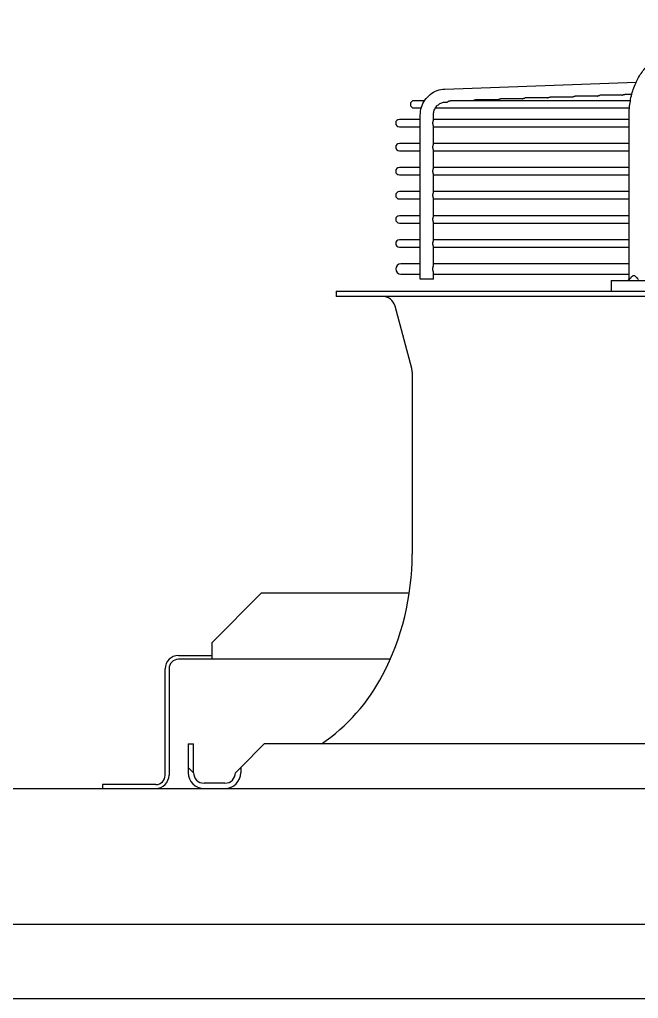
# Model space of a CAD drawing. Header units: millimetres. Extents: x 16200 to 32328, y 18593 to 29476.
# Drawn here: x 16697.1 to 16706.41, y 18973.5 to 18988.22 of the extents above; entities that cross this region are included whole.
import ezdxf

# ---------------------------------------------------------------- set-up
doc = ezdxf.new("R2010")
doc.units = ezdxf.units.MM
doc.header["$LTSCALE"] = 5
doc.layers.add('UNIT', color=6, linetype='Continuous')
doc.styles.add('SUBMITTAL', font='romans.shx', dxfattribs={"width": 0.75})
doc.dimstyles.new('SUBMITTAL', dxfattribs={"dimtxt": 0.09375, "dimasz": 0.09375, "dimexe": 0.03125, "dimexo": 0.0625, "dimgap": 0.0625, "dimtad": 0, "dimdec": 4, "dimzin": 4, "dimdsep": 46, "dimlunit": 4, "dimtxsty": 'SUBMITTAL', "dimcen": 0.09375, "dimclre": 6, "dimadec": 0, "dimazin": 0, "dimtfac": 1, "dimtdec": 0, "dimtofl": 0, "dimtmove": 0, "dimatfit": 3, "dimfxl": 0, "dimfrac": 2, "dimtolj": 1, "dimtzin": 4, "dimarcsym": 0})

msp = doc.modelspace()

# ---------------------------------------------------------------- linework, layer by layer
at = {"layer": 'UNIT'}
for p, q in [((16703.4981, 18987.1791), (16706.3733, 18987.283)), ((16704.6656, 18987.0307), (16704.3322, 18987.0307)), ((16705.0398, 18987.0442), (16704.7064, 18987.0442)), ((16705.414, 18987.0577), (16705.0806, 18987.0577)), ((16705.7882, 18987.0712), (16705.4548, 18987.0712)), ((16706.1624, 18987.0847), (16705.829, 18987.0847)), ((16706.3074, 18987.0982), (16706.2031, 18987.0982)), ((16703.1922, 18987.0037), (16703.0337, 18987.0037)), ((16703.0337, 18986.8935), (16703.1426, 18986.8935)), ((16703.3554, 18986.8935), (16706.2726, 18986.8935)), ((16703.5052, 18986.9824), (16703.5274, 18986.9832)), ((16706.2869, 18987.0037), (16703.5838, 18987.0037)), ((16704.2915, 18987.0172), (16703.958, 18987.0172)), ((16703.128, 18984.3163), (16703.128, 18986.7856)), ((16703.3248, 18986.7058), (16703.3248, 18986.7856)), ((16706.268, 18984.3163), (16706.268, 18986.7856)), ((16703.128, 18986.7218), (16702.8132, 18986.7218)), ((16702.8132, 18986.6115), (16703.128, 18986.6115)), ((16706.268, 18986.7218), (16703.3248, 18986.7218)), ((16703.3248, 18986.3436), (16703.3248, 18986.6275)), ((16703.3248, 18986.6115), (16706.268, 18986.6115)), ((16703.128, 18986.3596), (16702.8132, 18986.3596)), ((16706.268, 18986.3596), (16703.3248, 18986.3596)), ((16702.8132, 18986.2493), (16703.128, 18986.2493)), ((16703.3248, 18985.9814), (16703.3248, 18986.2653)), ((16703.3248, 18986.2493), (16706.268, 18986.2493)), ((16703.128, 18985.9974), (16702.8132, 18985.9974)), ((16706.268, 18985.9974), (16703.3248, 18985.9974)), ((16702.8132, 18985.8871), (16703.128, 18985.8871)), ((16703.3248, 18985.6192), (16703.3248, 18985.9031)), ((16703.3248, 18985.8871), (16706.268, 18985.8871)), ((16703.128, 18985.6352), (16702.8132, 18985.6352)), ((16706.268, 18985.6352), (16703.3248, 18985.6352)), ((16702.8132, 18985.5249), (16703.128, 18985.5249)), ((16703.3248, 18985.257), (16703.3248, 18985.5409)), ((16703.3248, 18985.5249), (16706.268, 18985.5249)), ((16703.128, 18985.2729), (16702.8132, 18985.2729)), ((16706.268, 18985.2729), (16703.3248, 18985.2729)), ((16702.8132, 18985.1627), (16703.128, 18985.1627)), ((16703.3248, 18984.8948), (16703.3248, 18985.1787)), ((16703.3248, 18985.1627), (16706.268, 18985.1627)), ((16703.128, 18984.9107), (16702.8132, 18984.9107)), ((16706.268, 18984.9107), (16703.3248, 18984.9107)), ((16702.8132, 18984.8005), (16703.128, 18984.8005)), ((16703.3248, 18984.5191), (16703.3248, 18984.8165)), ((16703.3248, 18984.8005), (16706.268, 18984.8005)), ((16703.128, 18984.5485), (16702.8348, 18984.5485)), ((16706.268, 18984.5485), (16703.3248, 18984.5485)), ((16702.8348, 18984.395), (16703.128, 18984.395)), ((16703.3248, 18984.3163), (16703.3248, 18984.4245)), ((16703.3248, 18984.395), (16706.268, 18984.395)), ((16703.3248, 18984.3163), (16703.128, 18984.3163)), ((16705.9982, 18984.2966), (16708.2253, 18984.2966)), ((16705.9982, 18984.2966), (16705.9982, 18984.1391)), ((16701.8644, 18984.1391), (16735.6045, 18984.1391)), ((16701.8644, 18984.1391), (16701.8644, 18984.0604)), ((16735.6045, 18984.0604), (16701.8644, 18984.0604)), ((16702.9994, 18982.9726), (16702.7483, 18983.9142)), ((16703.0061, 18982.9219), (16703.0061, 18980.1809)), ((16699.9914, 18978.8508), (16700.7414, 18979.6008)), ((16700.7414, 18979.6008), (16702.9631, 18979.6008)), ((16699.9914, 18978.8508), (16699.9914, 18978.6008)), ((16699.4914, 18978.6588), (16699.9914, 18978.6588)), ((16702.6751, 18978.6008), (16699.4914, 18978.6008)), ((16699.2924, 18976.8578), (16699.2924, 18978.4598)), ((16699.3504, 18978.4598), (16699.3504, 18976.8578)), ((16699.6399, 18977.3281), (16699.7187, 18977.3281)), ((16699.6399, 18977.3281), (16699.6399, 18976.895)), ((16699.7187, 18976.895), (16699.7187, 18977.3281)), ((16700.4274, 18976.9737), (16700.7817, 18977.3281)), ((16736.6872, 18977.3281), (16700.7817, 18977.3281)), ((16699.6399, 18976.9737), (16699.7187, 18976.895)), ((16700.4274, 18976.9737), (16700.3486, 18976.895)), ((16700.4274, 18976.9737), (16700.4274, 18976.895)), ((16700.1911, 18976.7375), (16699.8762, 18976.7375)), ((16506.1124, 18976.6588), (16742.3565, 18976.6588)), ((16699.1514, 18976.7168), (16698.3504, 18976.7168)), ((16698.3504, 18976.7168), (16698.3504, 18976.6588)), ((16742.3565, 18974.6092), (16506.1124, 18974.6092)), ((16510.3624, 18973.4997), (16738.1065, 18973.4997))]:
    msp.add_line(p, q, dxfattribs=at)
for centre, radius, start, end in [((16703.0337, 18986.9486), 0.0551, 90, 270), ((16702.8132, 18986.6666), 0.0551, 90, 270), ((16702.8132, 18986.3044), 0.0551, 90, 270), ((16702.8132, 18985.9422), 0.0551, 90, 270), ((16702.8132, 18985.58), 0.0551, 90, 270), ((16702.8132, 18985.2178), 0.0551, 90, 270), ((16702.8132, 18984.8556), 0.0551, 90, 270), ((16702.8348, 18984.4718), 0.0768, 90, 270), ((16702.5581, 18983.8635), 0.1969, 14.93142, 90), ((16702.8092, 18982.9219), 0.1969, 0, 14.93142), ((16699.0691, 18980.1809), 3.937, 332.49816, 0), ((16699.4914, 18978.4598), 0.199, 90, 180), ((16699.4914, 18978.4598), 0.141, 90, 180), ((16700.0469, 18979.6719), 2.8346, 304.22448, 332.49816), ((16699.8762, 18976.895), 0.2362, 180, 270), ((16699.8762, 18976.895), 0.1575, 180, 270), ((16700.1911, 18976.895), 0.1575, 270, 0), ((16700.1911, 18976.895), 0.2362, 270, 0), ((16699.1514, 18976.8578), 0.141, 270, 0), ((16699.1514, 18976.8578), 0.199, 270, 0)]:
    msp.add_arc(centre, radius, start, end, dxfattribs=at)
for points, knots in [([(16706.268, 18986.7856), (16706.268, 18986.8212), (16706.2695, 18986.8571), (16706.2725, 18986.8925), (16706.2755, 18986.9279), (16706.2799, 18986.9629), (16706.2858, 18986.9976), (16706.2917, 18987.0322), (16706.2991, 18987.0666), (16706.3079, 18987.1001), (16706.3166, 18987.1335), (16706.3267, 18987.166), (16706.3382, 18987.1978), (16706.3497, 18987.2295), (16706.3626, 18987.2605), (16706.3766, 18987.2901), (16706.3907, 18987.3198), (16706.4059, 18987.348), (16706.4223, 18987.3751), (16706.4387, 18987.4022), (16706.4564, 18987.428), (16706.475, 18987.4522), (16706.4935, 18987.4763), (16706.513, 18987.4988), (16706.5334, 18987.5196), (16706.5539, 18987.5405), (16706.5753, 18987.5598), (16706.5974, 18987.5771), (16706.6194, 18987.5944), (16706.642, 18987.6098), (16706.6654, 18987.6234), (16706.6887, 18987.6369), (16706.7128, 18987.6485), (16706.737, 18987.6581), (16706.7613, 18987.6676), (16706.7859, 18987.6751), (16706.8108, 18987.6805), (16706.8357, 18987.686), (16706.8611, 18987.6894), (16706.8862, 18987.6906)], [0, 0, 0, 0, 0.076921, 0.076921, 0.076921, 0.1538421, 0.1538421, 0.1538421, 0.2307631, 0.2307631, 0.2307631, 0.3076842, 0.3076842, 0.3076842, 0.3846052, 0.3846052, 0.3846052, 0.4615263, 0.4615263, 0.4615263, 0.5384473, 0.5384473, 0.5384473, 0.6153684, 0.6153684, 0.6153684, 0.6922894, 0.6922894, 0.6922894, 0.7692105, 0.7692105, 0.7692105, 0.8461315, 0.8461315, 0.8461315, 0.9230526, 0.9230526, 0.9230526, 1, 1, 1, 1]), ([(16703.128, 18986.7856), (16703.128, 18986.8256), (16703.1339, 18986.8656), (16703.1573, 18986.9419), (16703.1748, 18986.9783), (16703.2196, 18987.0442), (16703.2471, 18987.0737), (16703.3096, 18987.1228), (16703.3447, 18987.1424), (16703.4191, 18987.1699), (16703.4585, 18987.1777), (16703.4981, 18987.1791)], [1.5707963, 1.5707963, 1.5707963, 1.5707963, 1.8779743, 1.8779743, 2.1851522, 2.1851522, 2.4923302, 2.4923302, 2.7995081, 2.7995081, 3.1066861, 3.1066861, 3.1066861, 3.1066861]), ([(16704.2915, 18987.0172), (16704.2921, 18987.0176), (16704.2927, 18987.0179), (16704.2934, 18987.0183), (16704.2943, 18987.0188), (16704.2952, 18987.0193), (16704.2962, 18987.0198), (16704.2971, 18987.0204), (16704.298, 18987.0209), (16704.299, 18987.0214), (16704.3, 18987.0219), (16704.3009, 18987.0223), (16704.3019, 18987.0228), (16704.3029, 18987.0233), (16704.3039, 18987.0237), (16704.3048, 18987.0242), (16704.3058, 18987.0246), (16704.3068, 18987.0251), (16704.3078, 18987.0255), (16704.3088, 18987.0259), (16704.3098, 18987.0263), (16704.3108, 18987.0266), (16704.3118, 18987.027), (16704.3128, 18987.0273), (16704.3139, 18987.0277), (16704.3149, 18987.028), (16704.3159, 18987.0283), (16704.3169, 18987.0286), (16704.3179, 18987.0288), (16704.3189, 18987.0291), (16704.3199, 18987.0293), (16704.3209, 18987.0295), (16704.3219, 18987.0297), (16704.3229, 18987.0299), (16704.3239, 18987.0301), (16704.3249, 18987.0302), (16704.3259, 18987.0303), (16704.3269, 18987.0304), (16704.3279, 18987.0305), (16704.3289, 18987.0306), (16704.3299, 18987.0307), (16704.3308, 18987.0307), (16704.3318, 18987.0307), (16704.3319, 18987.0307), (16704.3321, 18987.0307), (16704.3322, 18987.0307)], [0.17792949, 0.17792949, 0.17792949, 0.17792949, 0.19512195, 0.19512195, 0.19512195, 0.2195122, 0.2195122, 0.2195122, 0.24390244, 0.24390244, 0.24390244, 0.26829268, 0.26829268, 0.26829268, 0.29268293, 0.29268293, 0.29268293, 0.31707317, 0.31707317, 0.31707317, 0.34146341, 0.34146341, 0.34146341, 0.36585366, 0.36585366, 0.36585366, 0.3902439, 0.3902439, 0.3902439, 0.41463415, 0.41463415, 0.41463415, 0.43902439, 0.43902439, 0.43902439, 0.46341463, 0.46341463, 0.46341463, 0.48780488, 0.48780488, 0.48780488, 0.51219512, 0.51219512, 0.51219512, 0.51552666, 0.51552666, 0.51552666, 0.51552666]), ([(16704.6656, 18987.0307), (16704.6663, 18987.0311), (16704.6669, 18987.0314), (16704.6676, 18987.0318), (16704.6685, 18987.0323), (16704.6694, 18987.0328), (16704.6704, 18987.0334), (16704.6713, 18987.0339), (16704.6723, 18987.0344), (16704.6732, 18987.0349), (16704.6742, 18987.0354), (16704.6751, 18987.0359), (16704.6761, 18987.0363), (16704.6771, 18987.0368), (16704.6781, 18987.0373), (16704.6791, 18987.0377), (16704.68, 18987.0381), (16704.681, 18987.0386), (16704.682, 18987.039), (16704.683, 18987.0394), (16704.684, 18987.0398), (16704.685, 18987.0401), (16704.686, 18987.0405), (16704.687, 18987.0408), (16704.6881, 18987.0412), (16704.6891, 18987.0415), (16704.6901, 18987.0418), (16704.6911, 18987.0421), (16704.6921, 18987.0423), (16704.6931, 18987.0426), (16704.6941, 18987.0428), (16704.6951, 18987.043), (16704.6961, 18987.0432), (16704.6971, 18987.0434), (16704.6981, 18987.0436), (16704.6991, 18987.0437), (16704.7001, 18987.0438), (16704.7011, 18987.0439), (16704.7021, 18987.044), (16704.7031, 18987.0441), (16704.7041, 18987.0442), (16704.705, 18987.0442), (16704.706, 18987.0442), (16704.7061, 18987.0442), (16704.7062, 18987.0442), (16704.7064, 18987.0442)], [0.17758438, 0.17758438, 0.17758438, 0.17758438, 0.19512195, 0.19512195, 0.19512195, 0.2195122, 0.2195122, 0.2195122, 0.24390244, 0.24390244, 0.24390244, 0.26829268, 0.26829268, 0.26829268, 0.29268293, 0.29268293, 0.29268293, 0.31707317, 0.31707317, 0.31707317, 0.34146341, 0.34146341, 0.34146341, 0.36585366, 0.36585366, 0.36585366, 0.3902439, 0.3902439, 0.3902439, 0.41463415, 0.41463415, 0.41463415, 0.43902439, 0.43902439, 0.43902439, 0.46341463, 0.46341463, 0.46341463, 0.48780488, 0.48780488, 0.48780488, 0.51219512, 0.51219512, 0.51219512, 0.51554043, 0.51554043, 0.51554043, 0.51554043]), ([(16705.0398, 18987.0442), (16705.0405, 18987.0446), (16705.0411, 18987.0449), (16705.0418, 18987.0453), (16705.0427, 18987.0458), (16705.0436, 18987.0464), (16705.0446, 18987.0469), (16705.0455, 18987.0474), (16705.0465, 18987.0479), (16705.0474, 18987.0484), (16705.0484, 18987.0489), (16705.0494, 18987.0494), (16705.0503, 18987.0498), (16705.0513, 18987.0503), (16705.0523, 18987.0508), (16705.0533, 18987.0512), (16705.0543, 18987.0516), (16705.0553, 18987.0521), (16705.0562, 18987.0525), (16705.0572, 18987.0529), (16705.0582, 18987.0533), (16705.0592, 18987.0536), (16705.0602, 18987.054), (16705.0613, 18987.0543), (16705.0623, 18987.0547), (16705.0633, 18987.055), (16705.0643, 18987.0553), (16705.0653, 18987.0556), (16705.0663, 18987.0558), (16705.0673, 18987.0561), (16705.0683, 18987.0563), (16705.0693, 18987.0565), (16705.0703, 18987.0567), (16705.0713, 18987.0569), (16705.0723, 18987.0571), (16705.0733, 18987.0572), (16705.0743, 18987.0573), (16705.0753, 18987.0574), (16705.0763, 18987.0575), (16705.0773, 18987.0576), (16705.0782, 18987.0576), (16705.0792, 18987.0577), (16705.0802, 18987.0577), (16705.0803, 18987.0577), (16705.0804, 18987.0577), (16705.0806, 18987.0577)], [0.17723839, 0.17723839, 0.17723839, 0.17723839, 0.19512195, 0.19512195, 0.19512195, 0.2195122, 0.2195122, 0.2195122, 0.24390244, 0.24390244, 0.24390244, 0.26829268, 0.26829268, 0.26829268, 0.29268293, 0.29268293, 0.29268293, 0.31707317, 0.31707317, 0.31707317, 0.34146341, 0.34146341, 0.34146341, 0.36585366, 0.36585366, 0.36585366, 0.3902439, 0.3902439, 0.3902439, 0.41463415, 0.41463415, 0.41463415, 0.43902439, 0.43902439, 0.43902439, 0.46341463, 0.46341463, 0.46341463, 0.48780488, 0.48780488, 0.48780488, 0.51219512, 0.51219512, 0.51219512, 0.5155542, 0.5155542, 0.5155542, 0.5155542]), ([(16705.414, 18987.0577), (16705.4147, 18987.0581), (16705.4153, 18987.0585), (16705.416, 18987.0588), (16705.4169, 18987.0594), (16705.4179, 18987.0599), (16705.4188, 18987.0604), (16705.4197, 18987.0609), (16705.4207, 18987.0614), (16705.4216, 18987.0619), (16705.4226, 18987.0624), (16705.4236, 18987.0629), (16705.4245, 18987.0633), (16705.4255, 18987.0638), (16705.4265, 18987.0643), (16705.4275, 18987.0647), (16705.4285, 18987.0652), (16705.4295, 18987.0656), (16705.4305, 18987.066), (16705.4315, 18987.0664), (16705.4325, 18987.0668), (16705.4335, 18987.0671), (16705.4345, 18987.0675), (16705.4355, 18987.0678), (16705.4365, 18987.0682), (16705.4375, 18987.0685), (16705.4385, 18987.0688), (16705.4395, 18987.069), (16705.4405, 18987.0693), (16705.4415, 18987.0696), (16705.4425, 18987.0698), (16705.4435, 18987.07), (16705.4445, 18987.0702), (16705.4455, 18987.0704), (16705.4465, 18987.0706), (16705.4475, 18987.0707), (16705.4485, 18987.0708), (16705.4495, 18987.0709), (16705.4505, 18987.071), (16705.4515, 18987.0711), (16705.4524, 18987.0711), (16705.4534, 18987.0712), (16705.4544, 18987.0712), (16705.4545, 18987.0712), (16705.4546, 18987.0712), (16705.4548, 18987.0712)], [0.17689154, 0.17689154, 0.17689154, 0.17689154, 0.19512195, 0.19512195, 0.19512195, 0.2195122, 0.2195122, 0.2195122, 0.24390244, 0.24390244, 0.24390244, 0.26829268, 0.26829268, 0.26829268, 0.29268293, 0.29268293, 0.29268293, 0.31707317, 0.31707317, 0.31707317, 0.34146341, 0.34146341, 0.34146341, 0.36585366, 0.36585366, 0.36585366, 0.3902439, 0.3902439, 0.3902439, 0.41463415, 0.41463415, 0.41463415, 0.43902439, 0.43902439, 0.43902439, 0.46341463, 0.46341463, 0.46341463, 0.48780488, 0.48780488, 0.48780488, 0.51219512, 0.51219512, 0.51219512, 0.51556798, 0.51556798, 0.51556798, 0.51556798]), ([(16705.7882, 18987.0712), (16705.7889, 18987.0716), (16705.7895, 18987.072), (16705.7902, 18987.0724), (16705.7912, 18987.0729), (16705.7921, 18987.0734), (16705.793, 18987.0739), (16705.794, 18987.0744), (16705.7949, 18987.0749), (16705.7959, 18987.0754), (16705.7968, 18987.0759), (16705.7978, 18987.0764), (16705.7988, 18987.0768), (16705.7997, 18987.0773), (16705.8007, 18987.0778), (16705.8017, 18987.0782), (16705.8027, 18987.0787), (16705.8037, 18987.0791), (16705.8047, 18987.0795), (16705.8057, 18987.0799), (16705.8067, 18987.0803), (16705.8077, 18987.0806), (16705.8087, 18987.081), (16705.8097, 18987.0813), (16705.8107, 18987.0817), (16705.8117, 18987.082), (16705.8127, 18987.0823), (16705.8137, 18987.0825), (16705.8147, 18987.0828), (16705.8157, 18987.0831), (16705.8167, 18987.0833), (16705.8177, 18987.0835), (16705.8187, 18987.0837), (16705.8197, 18987.0839), (16705.8207, 18987.084), (16705.8217, 18987.0842), (16705.8227, 18987.0843), (16705.8237, 18987.0844), (16705.8247, 18987.0845), (16705.8257, 18987.0846), (16705.8266, 18987.0846), (16705.8276, 18987.0847), (16705.8286, 18987.0847), (16705.8287, 18987.0847), (16705.8288, 18987.0847), (16705.829, 18987.0847)], [0.17654387, 0.17654387, 0.17654387, 0.17654387, 0.19512195, 0.19512195, 0.19512195, 0.2195122, 0.2195122, 0.2195122, 0.24390244, 0.24390244, 0.24390244, 0.26829268, 0.26829268, 0.26829268, 0.29268293, 0.29268293, 0.29268293, 0.31707317, 0.31707317, 0.31707317, 0.34146341, 0.34146341, 0.34146341, 0.36585366, 0.36585366, 0.36585366, 0.3902439, 0.3902439, 0.3902439, 0.41463415, 0.41463415, 0.41463415, 0.43902439, 0.43902439, 0.43902439, 0.46341463, 0.46341463, 0.46341463, 0.48780488, 0.48780488, 0.48780488, 0.51219512, 0.51219512, 0.51219512, 0.51558176, 0.51558176, 0.51558176, 0.51558176]), ([(16706.1624, 18987.0847), (16706.163, 18987.0851), (16706.1637, 18987.0855), (16706.1645, 18987.0859), (16706.1654, 18987.0864), (16706.1663, 18987.0869), (16706.1672, 18987.0874), (16706.1682, 18987.0879), (16706.1691, 18987.0884), (16706.1701, 18987.0889), (16706.171, 18987.0894), (16706.172, 18987.0899), (16706.173, 18987.0904), (16706.1739, 18987.0908), (16706.1749, 18987.0913), (16706.1759, 18987.0917), (16706.1769, 18987.0922), (16706.1779, 18987.0926), (16706.1789, 18987.093), (16706.1799, 18987.0934), (16706.1809, 18987.0938), (16706.1819, 18987.0941), (16706.1829, 18987.0945), (16706.1839, 18987.0948), (16706.1849, 18987.0952), (16706.1859, 18987.0955), (16706.1869, 18987.0958), (16706.1879, 18987.096), (16706.1889, 18987.0963), (16706.1899, 18987.0966), (16706.1909, 18987.0968), (16706.1919, 18987.097), (16706.1929, 18987.0972), (16706.1939, 18987.0974), (16706.1949, 18987.0975), (16706.1959, 18987.0977), (16706.1969, 18987.0978), (16706.1979, 18987.0979), (16706.1989, 18987.098), (16706.1998, 18987.0981), (16706.2008, 18987.0981), (16706.2018, 18987.0982), (16706.2028, 18987.0982), (16706.2029, 18987.0982), (16706.203, 18987.0982), (16706.2031, 18987.0982)], [0.1761954, 0.1761954, 0.1761954, 0.1761954, 0.19512195, 0.19512195, 0.19512195, 0.2195122, 0.2195122, 0.2195122, 0.24390244, 0.24390244, 0.24390244, 0.26829268, 0.26829268, 0.26829268, 0.29268293, 0.29268293, 0.29268293, 0.31707317, 0.31707317, 0.31707317, 0.34146341, 0.34146341, 0.34146341, 0.36585366, 0.36585366, 0.36585366, 0.3902439, 0.3902439, 0.3902439, 0.41463415, 0.41463415, 0.41463415, 0.43902439, 0.43902439, 0.43902439, 0.46341463, 0.46341463, 0.46341463, 0.48780488, 0.48780488, 0.48780488, 0.51219512, 0.51219512, 0.51219512, 0.51559553, 0.51559553, 0.51559553, 0.51559553]), ([(16703.3248, 18986.7856), (16703.3248, 18986.8061), (16703.3279, 18986.8266), (16703.3398, 18986.8655), (16703.3486, 18986.8839), (16703.3711, 18986.9169), (16703.3847, 18986.9314), (16703.4152, 18986.9554), (16703.4322, 18986.9649), (16703.4678, 18986.978), (16703.4864, 18986.9817), (16703.5052, 18986.9824)], [1.5707963, 1.5707963, 1.5707963, 1.5707963, 1.8779743, 1.8779743, 2.1851522, 2.1851522, 2.4923302, 2.4923302, 2.7995081, 2.7995081, 3.1066861, 3.1066861, 3.1066861, 3.1066861]), ([(16703.5274, 18986.9832), (16703.5276, 18986.9832), (16703.5278, 18986.9832), (16703.5279, 18986.9832), (16703.5282, 18986.9832), (16703.5285, 18986.9833), (16703.5287, 18986.9833), (16703.5293, 18986.9834), (16703.5299, 18986.9836), (16703.5305, 18986.9838), (16703.5312, 18986.984), (16703.5318, 18986.9843), (16703.5326, 18986.9846), (16703.5333, 18986.9849), (16703.534, 18986.9852), (16703.5347, 18986.9856), (16703.5355, 18986.986), (16703.5363, 18986.9864), (16703.5371, 18986.9868), (16703.5379, 18986.9873), (16703.5388, 18986.9877), (16703.5396, 18986.9882), (16703.5405, 18986.9887), (16703.5413, 18986.9892), (16703.5422, 18986.9897), (16703.5431, 18986.9902), (16703.544, 18986.9907), (16703.5449, 18986.9913), (16703.5459, 18986.9918), (16703.5468, 18986.9923), (16703.5477, 18986.9928), (16703.5487, 18986.9933), (16703.5496, 18986.9938), (16703.5506, 18986.9943), (16703.5515, 18986.9948), (16703.5525, 18986.9953), (16703.5535, 18986.9958), (16703.5545, 18986.9963), (16703.5554, 18986.9967), (16703.5564, 18986.9972), (16703.5574, 18986.9976), (16703.5584, 18986.9981), (16703.5594, 18986.9985), (16703.5604, 18986.9989), (16703.5614, 18986.9993), (16703.5624, 18986.9996), (16703.5634, 18987), (16703.5644, 18987.0003), (16703.5654, 18987.0007), (16703.5664, 18987.001), (16703.5675, 18987.0013), (16703.5685, 18987.0016), (16703.5695, 18987.0018), (16703.5705, 18987.0021), (16703.5715, 18987.0023), (16703.5725, 18987.0025), (16703.5735, 18987.0027), (16703.5745, 18987.0029), (16703.5755, 18987.0031), (16703.5765, 18987.0032), (16703.5775, 18987.0033), (16703.5785, 18987.0034), (16703.5795, 18987.0035), (16703.5805, 18987.0036), (16703.5815, 18987.0037), (16703.5824, 18987.0037), (16703.5834, 18987.0037), (16703.5835, 18987.0037), (16703.5837, 18987.0037), (16703.5838, 18987.0037)], [0.00401292, 0.00401292, 0.00401292, 0.00401292, 0.01219512, 0.01219512, 0.01219512, 0.02439024, 0.02439024, 0.02439024, 0.04878049, 0.04878049, 0.04878049, 0.07317073, 0.07317073, 0.07317073, 0.09756098, 0.09756098, 0.09756098, 0.12195122, 0.12195122, 0.12195122, 0.14634146, 0.14634146, 0.14634146, 0.17073171, 0.17073171, 0.17073171, 0.19512195, 0.19512195, 0.19512195, 0.2195122, 0.2195122, 0.2195122, 0.24390244, 0.24390244, 0.24390244, 0.26829268, 0.26829268, 0.26829268, 0.29268293, 0.29268293, 0.29268293, 0.31707317, 0.31707317, 0.31707317, 0.34146341, 0.34146341, 0.34146341, 0.36585366, 0.36585366, 0.36585366, 0.3902439, 0.3902439, 0.3902439, 0.41463415, 0.41463415, 0.41463415, 0.43902439, 0.43902439, 0.43902439, 0.46341463, 0.46341463, 0.46341463, 0.48780488, 0.48780488, 0.48780488, 0.51219512, 0.51219512, 0.51219512, 0.51549915, 0.51549915, 0.51549915, 0.51549915]), ([(16703.9173, 18987.0037), (16703.9179, 18987.0041), (16703.9185, 18987.0044), (16703.9192, 18987.0048), (16703.9201, 18987.0053), (16703.921, 18987.0058), (16703.9219, 18987.0063), (16703.9229, 18987.0068), (16703.9238, 18987.0073), (16703.9248, 18987.0078), (16703.9257, 18987.0083), (16703.9267, 18987.0088), (16703.9277, 18987.0093), (16703.9287, 18987.0098), (16703.9297, 18987.0102), (16703.9306, 18987.0107), (16703.9316, 18987.0111), (16703.9326, 18987.0116), (16703.9336, 18987.012), (16703.9346, 18987.0124), (16703.9356, 18987.0128), (16703.9366, 18987.0131), (16703.9376, 18987.0135), (16703.9386, 18987.0138), (16703.9396, 18987.0142), (16703.9407, 18987.0145), (16703.9417, 18987.0148), (16703.9427, 18987.0151), (16703.9437, 18987.0153), (16703.9447, 18987.0156), (16703.9457, 18987.0158), (16703.9467, 18987.016), (16703.9477, 18987.0162), (16703.9487, 18987.0164), (16703.9497, 18987.0166), (16703.9507, 18987.0167), (16703.9517, 18987.0168), (16703.9527, 18987.0169), (16703.9537, 18987.017), (16703.9547, 18987.0171), (16703.9557, 18987.0172), (16703.9566, 18987.0172), (16703.9576, 18987.0172), (16703.9577, 18987.0172), (16703.9579, 18987.0172), (16703.958, 18987.0172)], [0.1782737, 0.1782737, 0.1782737, 0.1782737, 0.19512195, 0.19512195, 0.19512195, 0.2195122, 0.2195122, 0.2195122, 0.24390244, 0.24390244, 0.24390244, 0.26829268, 0.26829268, 0.26829268, 0.29268293, 0.29268293, 0.29268293, 0.31707317, 0.31707317, 0.31707317, 0.34146341, 0.34146341, 0.34146341, 0.36585366, 0.36585366, 0.36585366, 0.3902439, 0.3902439, 0.3902439, 0.41463415, 0.41463415, 0.41463415, 0.43902439, 0.43902439, 0.43902439, 0.46341463, 0.46341463, 0.46341463, 0.48780488, 0.48780488, 0.48780488, 0.51219512, 0.51219512, 0.51219512, 0.5155129, 0.5155129, 0.5155129, 0.5155129]), ([(16703.3178, 18986.6666), (16703.3178, 18986.6677), (16703.3178, 18986.6697), (16703.318, 18986.6726), (16703.3182, 18986.6756), (16703.3186, 18986.6785), (16703.319, 18986.6814), (16703.3195, 18986.6842), (16703.3201, 18986.6869), (16703.3207, 18986.6895), (16703.3213, 18986.6921), (16703.322, 18986.6945), (16703.3227, 18986.6968), (16703.3233, 18986.6989), (16703.3239, 18986.7009), (16703.3244, 18986.7027), (16703.3247, 18986.7043), (16703.3248, 18986.7053), (16703.3248, 18986.7057), (16703.3248, 18986.7058)], [0, 0, 0, 0, 0.04761905, 0.0952381, 0.14285714, 0.19047619, 0.23809524, 0.28571429, 0.33333333, 0.38095238, 0.42857143, 0.47619048, 0.52380952, 0.57142857, 0.61904762, 0.66666667, 0.71428571, 0.76190476, 0.76755733, 0.76755733, 0.76755733, 0.76755733]), ([(16703.3248, 18986.6275), (16703.3248, 18986.6276), (16703.3248, 18986.628), (16703.3247, 18986.629), (16703.3244, 18986.6306), (16703.3239, 18986.6324), (16703.3233, 18986.6344), (16703.3227, 18986.6365), (16703.322, 18986.6388), (16703.3213, 18986.6412), (16703.3207, 18986.6438), (16703.3201, 18986.6464), (16703.3195, 18986.6491), (16703.319, 18986.6519), (16703.3186, 18986.6548), (16703.3182, 18986.6577), (16703.318, 18986.6607), (16703.3178, 18986.6636), (16703.3178, 18986.6656), (16703.3178, 18986.6666)], [0.23243408, 0.23243408, 0.23243408, 0.23243408, 0.23809524, 0.28571429, 0.33333333, 0.38095238, 0.42857143, 0.47619048, 0.52380952, 0.57142857, 0.61904762, 0.66666667, 0.71428571, 0.76190476, 0.80952381, 0.85714286, 0.9047619, 0.95238095, 1, 1, 1, 1]), ([(16703.3178, 18986.3044), (16703.3178, 18986.3054), (16703.3178, 18986.3074), (16703.318, 18986.3104), (16703.3182, 18986.3134), (16703.3186, 18986.3163), (16703.319, 18986.3192), (16703.3195, 18986.322), (16703.3201, 18986.3247), (16703.3207, 18986.3273), (16703.3213, 18986.3299), (16703.322, 18986.3323), (16703.3227, 18986.3346), (16703.3233, 18986.3367), (16703.3239, 18986.3387), (16703.3244, 18986.3405), (16703.3247, 18986.3421), (16703.3248, 18986.3431), (16703.3248, 18986.3435), (16703.3248, 18986.3436)], [0, 0, 0, 0, 0.04761905, 0.0952381, 0.14285714, 0.19047619, 0.23809524, 0.28571429, 0.33333333, 0.38095238, 0.42857143, 0.47619048, 0.52380952, 0.57142857, 0.61904762, 0.66666667, 0.71428571, 0.76190476, 0.76755733, 0.76755733, 0.76755733, 0.76755733]), ([(16703.3248, 18986.2653), (16703.3248, 18986.2654), (16703.3248, 18986.2658), (16703.3247, 18986.2668), (16703.3244, 18986.2684), (16703.3239, 18986.2702), (16703.3233, 18986.2722), (16703.3227, 18986.2743), (16703.322, 18986.2766), (16703.3213, 18986.279), (16703.3207, 18986.2816), (16703.3201, 18986.2842), (16703.3195, 18986.2869), (16703.319, 18986.2897), (16703.3186, 18986.2926), (16703.3182, 18986.2955), (16703.318, 18986.2985), (16703.3178, 18986.3014), (16703.3178, 18986.3034), (16703.3178, 18986.3044)], [0.23243408, 0.23243408, 0.23243408, 0.23243408, 0.23809524, 0.28571429, 0.33333333, 0.38095238, 0.42857143, 0.47619048, 0.52380952, 0.57142857, 0.61904762, 0.66666667, 0.71428571, 0.76190476, 0.80952381, 0.85714286, 0.9047619, 0.95238095, 1, 1, 1, 1]), ([(16703.3178, 18985.9422), (16703.3178, 18985.9432), (16703.3178, 18985.9452), (16703.318, 18985.9482), (16703.3182, 18985.9512), (16703.3186, 18985.9541), (16703.319, 18985.957), (16703.3195, 18985.9598), (16703.3201, 18985.9625), (16703.3207, 18985.9651), (16703.3213, 18985.9677), (16703.322, 18985.9701), (16703.3227, 18985.9724), (16703.3233, 18985.9745), (16703.3239, 18985.9765), (16703.3244, 18985.9783), (16703.3247, 18985.9799), (16703.3248, 18985.9809), (16703.3248, 18985.9813), (16703.3248, 18985.9814)], [0, 0, 0, 0, 0.04761905, 0.0952381, 0.14285714, 0.19047619, 0.23809524, 0.28571429, 0.33333333, 0.38095238, 0.42857143, 0.47619048, 0.52380952, 0.57142857, 0.61904762, 0.66666667, 0.71428571, 0.76190476, 0.76755733, 0.76755733, 0.76755733, 0.76755733]), ([(16703.3248, 18985.9031), (16703.3248, 18985.9031), (16703.3248, 18985.9036), (16703.3247, 18985.9046), (16703.3244, 18985.9062), (16703.3239, 18985.908), (16703.3233, 18985.91), (16703.3227, 18985.9121), (16703.322, 18985.9144), (16703.3213, 18985.9168), (16703.3207, 18985.9193), (16703.3201, 18985.922), (16703.3195, 18985.9247), (16703.319, 18985.9275), (16703.3186, 18985.9304), (16703.3182, 18985.9333), (16703.318, 18985.9362), (16703.3178, 18985.9392), (16703.3178, 18985.9412), (16703.3178, 18985.9422)], [0.23243408, 0.23243408, 0.23243408, 0.23243408, 0.23809524, 0.28571429, 0.33333333, 0.38095238, 0.42857143, 0.47619048, 0.52380952, 0.57142857, 0.61904762, 0.66666667, 0.71428571, 0.76190476, 0.80952381, 0.85714286, 0.9047619, 0.95238095, 1, 1, 1, 1]), ([(16703.3178, 18985.58), (16703.3178, 18985.581), (16703.3178, 18985.583), (16703.318, 18985.586), (16703.3182, 18985.589), (16703.3186, 18985.5919), (16703.319, 18985.5948), (16703.3195, 18985.5976), (16703.3201, 18985.6003), (16703.3207, 18985.6029), (16703.3213, 18985.6055), (16703.322, 18985.6079), (16703.3227, 18985.6102), (16703.3233, 18985.6123), (16703.3239, 18985.6143), (16703.3244, 18985.6161), (16703.3247, 18985.6177), (16703.3248, 18985.6187), (16703.3248, 18985.6191), (16703.3248, 18985.6192)], [0, 0, 0, 0, 0.04761905, 0.0952381, 0.14285714, 0.19047619, 0.23809524, 0.28571429, 0.33333333, 0.38095238, 0.42857143, 0.47619048, 0.52380952, 0.57142857, 0.61904762, 0.66666667, 0.71428571, 0.76190476, 0.76755733, 0.76755733, 0.76755733, 0.76755733]), ([(16703.3248, 18985.5409), (16703.3248, 18985.5409), (16703.3248, 18985.5414), (16703.3247, 18985.5424), (16703.3244, 18985.544), (16703.3239, 18985.5458), (16703.3233, 18985.5478), (16703.3227, 18985.5499), (16703.322, 18985.5522), (16703.3213, 18985.5546), (16703.3207, 18985.5571), (16703.3201, 18985.5598), (16703.3195, 18985.5625), (16703.319, 18985.5653), (16703.3186, 18985.5682), (16703.3182, 18985.5711), (16703.318, 18985.574), (16703.3178, 18985.577), (16703.3178, 18985.579), (16703.3178, 18985.58)], [0.23243408, 0.23243408, 0.23243408, 0.23243408, 0.23809524, 0.28571429, 0.33333333, 0.38095238, 0.42857143, 0.47619048, 0.52380952, 0.57142857, 0.61904762, 0.66666667, 0.71428571, 0.76190476, 0.80952381, 0.85714286, 0.9047619, 0.95238095, 1, 1, 1, 1]), ([(16703.3178, 18985.2178), (16703.3178, 18985.2188), (16703.3178, 18985.2208), (16703.318, 18985.2238), (16703.3182, 18985.2268), (16703.3186, 18985.2297), (16703.319, 18985.2326), (16703.3195, 18985.2354), (16703.3201, 18985.2381), (16703.3207, 18985.2407), (16703.3213, 18985.2433), (16703.322, 18985.2457), (16703.3227, 18985.2479), (16703.3233, 18985.2501), (16703.3239, 18985.2521), (16703.3244, 18985.2539), (16703.3247, 18985.2555), (16703.3248, 18985.2565), (16703.3248, 18985.2569), (16703.3248, 18985.257)], [0, 0, 0, 0, 0.04761905, 0.0952381, 0.14285714, 0.19047619, 0.23809524, 0.28571429, 0.33333333, 0.38095238, 0.42857143, 0.47619048, 0.52380952, 0.57142857, 0.61904762, 0.66666667, 0.71428571, 0.76190476, 0.76755733, 0.76755733, 0.76755733, 0.76755733]), ([(16703.3248, 18985.1787), (16703.3248, 18985.1787), (16703.3248, 18985.1792), (16703.3247, 18985.1802), (16703.3244, 18985.1818), (16703.3239, 18985.1836), (16703.3233, 18985.1856), (16703.3227, 18985.1877), (16703.322, 18985.19), (16703.3213, 18985.1924), (16703.3207, 18985.1949), (16703.3201, 18985.1976), (16703.3195, 18985.2003), (16703.319, 18985.2031), (16703.3186, 18985.206), (16703.3182, 18985.2089), (16703.318, 18985.2118), (16703.3178, 18985.2148), (16703.3178, 18985.2168), (16703.3178, 18985.2178)], [0.23243408, 0.23243408, 0.23243408, 0.23243408, 0.23809524, 0.28571429, 0.33333333, 0.38095238, 0.42857143, 0.47619048, 0.52380952, 0.57142857, 0.61904762, 0.66666667, 0.71428571, 0.76190476, 0.80952381, 0.85714286, 0.9047619, 0.95238095, 1, 1, 1, 1]), ([(16703.3178, 18984.8556), (16703.3178, 18984.8566), (16703.3178, 18984.8586), (16703.318, 18984.8616), (16703.3182, 18984.8646), (16703.3186, 18984.8675), (16703.319, 18984.8704), (16703.3195, 18984.8732), (16703.3201, 18984.8759), (16703.3207, 18984.8785), (16703.3213, 18984.881), (16703.322, 18984.8835), (16703.3227, 18984.8857), (16703.3233, 18984.8879), (16703.3239, 18984.8899), (16703.3244, 18984.8917), (16703.3247, 18984.8933), (16703.3248, 18984.8942), (16703.3248, 18984.8947), (16703.3248, 18984.8948)], [0, 0, 0, 0, 0.04761905, 0.0952381, 0.14285714, 0.19047619, 0.23809524, 0.28571429, 0.33333333, 0.38095238, 0.42857143, 0.47619048, 0.52380952, 0.57142857, 0.61904762, 0.66666667, 0.71428571, 0.76190476, 0.76755733, 0.76755733, 0.76755733, 0.76755733]), ([(16703.3248, 18984.8165), (16703.3248, 18984.8165), (16703.3248, 18984.817), (16703.3247, 18984.818), (16703.3244, 18984.8196), (16703.3239, 18984.8214), (16703.3233, 18984.8234), (16703.3227, 18984.8255), (16703.322, 18984.8278), (16703.3213, 18984.8302), (16703.3207, 18984.8327), (16703.3201, 18984.8354), (16703.3195, 18984.8381), (16703.319, 18984.8409), (16703.3186, 18984.8438), (16703.3182, 18984.8467), (16703.318, 18984.8496), (16703.3178, 18984.8526), (16703.3178, 18984.8546), (16703.3178, 18984.8556)], [0.23243408, 0.23243408, 0.23243408, 0.23243408, 0.23809524, 0.28571429, 0.33333333, 0.38095238, 0.42857143, 0.47619048, 0.52380952, 0.57142857, 0.61904762, 0.66666667, 0.71428571, 0.76190476, 0.80952381, 0.85714286, 0.9047619, 0.95238095, 1, 1, 1, 1]), ([(16703.3178, 18984.4718), (16703.3178, 18984.4731), (16703.3178, 18984.4757), (16703.318, 18984.4795), (16703.3183, 18984.4833), (16703.3187, 18984.4871), (16703.3192, 18984.4907), (16703.3198, 18984.4942), (16703.3204, 18984.4976), (16703.3211, 18984.5008), (16703.3218, 18984.5039), (16703.3224, 18984.5068), (16703.3231, 18984.5095), (16703.3237, 18984.5119), (16703.3242, 18984.5142), (16703.3246, 18984.5162), (16703.3248, 18984.5178), (16703.3248, 18984.5187), (16703.3248, 18984.5191)], [0, 0, 0, 0, 0.04761905, 0.0952381, 0.14285714, 0.19047619, 0.23809524, 0.28571429, 0.33333333, 0.38095238, 0.42857143, 0.47619048, 0.52380952, 0.57142857, 0.61904762, 0.66666667, 0.71428571, 0.74720176, 0.74720176, 0.74720176, 0.74720176]), ([(16703.3248, 18984.4245), (16703.3248, 18984.4248), (16703.3248, 18984.4257), (16703.3246, 18984.4273), (16703.3242, 18984.4293), (16703.3237, 18984.4316), (16703.3231, 18984.4341), (16703.3224, 18984.4368), (16703.3218, 18984.4396), (16703.3211, 18984.4427), (16703.3204, 18984.4459), (16703.3198, 18984.4493), (16703.3192, 18984.4528), (16703.3187, 18984.4565), (16703.3183, 18984.4602), (16703.318, 18984.464), (16703.3178, 18984.4679), (16703.3178, 18984.4705), (16703.3178, 18984.4718)], [0.25278988, 0.25278988, 0.25278988, 0.25278988, 0.28571429, 0.33333333, 0.38095238, 0.42857143, 0.47619048, 0.52380952, 0.57142857, 0.61904762, 0.66666667, 0.71428571, 0.76190476, 0.80952381, 0.85714286, 0.9047619, 0.95238095, 1, 1, 1, 1]), ([(16706.4072, 18984.3128), (16706.3927, 18984.3305), (16706.3806, 18984.3443), (16706.3642, 18984.3594), (16706.3585, 18984.3638), (16706.3501, 18984.3682), (16706.3472, 18984.3694), (16706.342, 18984.3706), (16706.3398, 18984.3709), (16706.3354, 18984.3709), (16706.3332, 18984.3706), (16706.328, 18984.3694), (16706.3251, 18984.3682), (16706.3168, 18984.3638), (16706.3111, 18984.3594), (16706.3022, 18984.3512), (16706.2991, 18984.3482), (16706.2959, 18984.3448)], [-0.85353786, -0.85353786, -0.85353786, -0.85353786, -0.64697279, -0.64697279, -0.53019487, -0.53019487, -0.47055032, -0.47055032, -0.42676959, -0.42676959, -0.38298885, -0.38298885, -0.32334424, -0.32334424, -0.20656606, -0.20656606, -0.14841076, -0.14841076, -0.14841076, -0.14841076])]:
    msp.add_open_spline(points, degree=3, knots=knots, dxfattribs=at)
msp.add_open_spline([(16706.2481, 18984.2966), (16706.2643, 18984.3124), (16706.2802, 18984.3285), (16706.2959, 18984.3448)], degree=3, dxfattribs=at)

# ---------------------------------------------------------------- leaders
msp.add_leader([(16742.7486, 18980.974), (16729.1466, 18999.2204), (16522.6653, 18999.2204)], dimstyle='SUBMITTAL', override={"dimscale": 36, "dimarcsym": 1}, dxfattribs=at)

doc.saveas('drawing.dxf')
